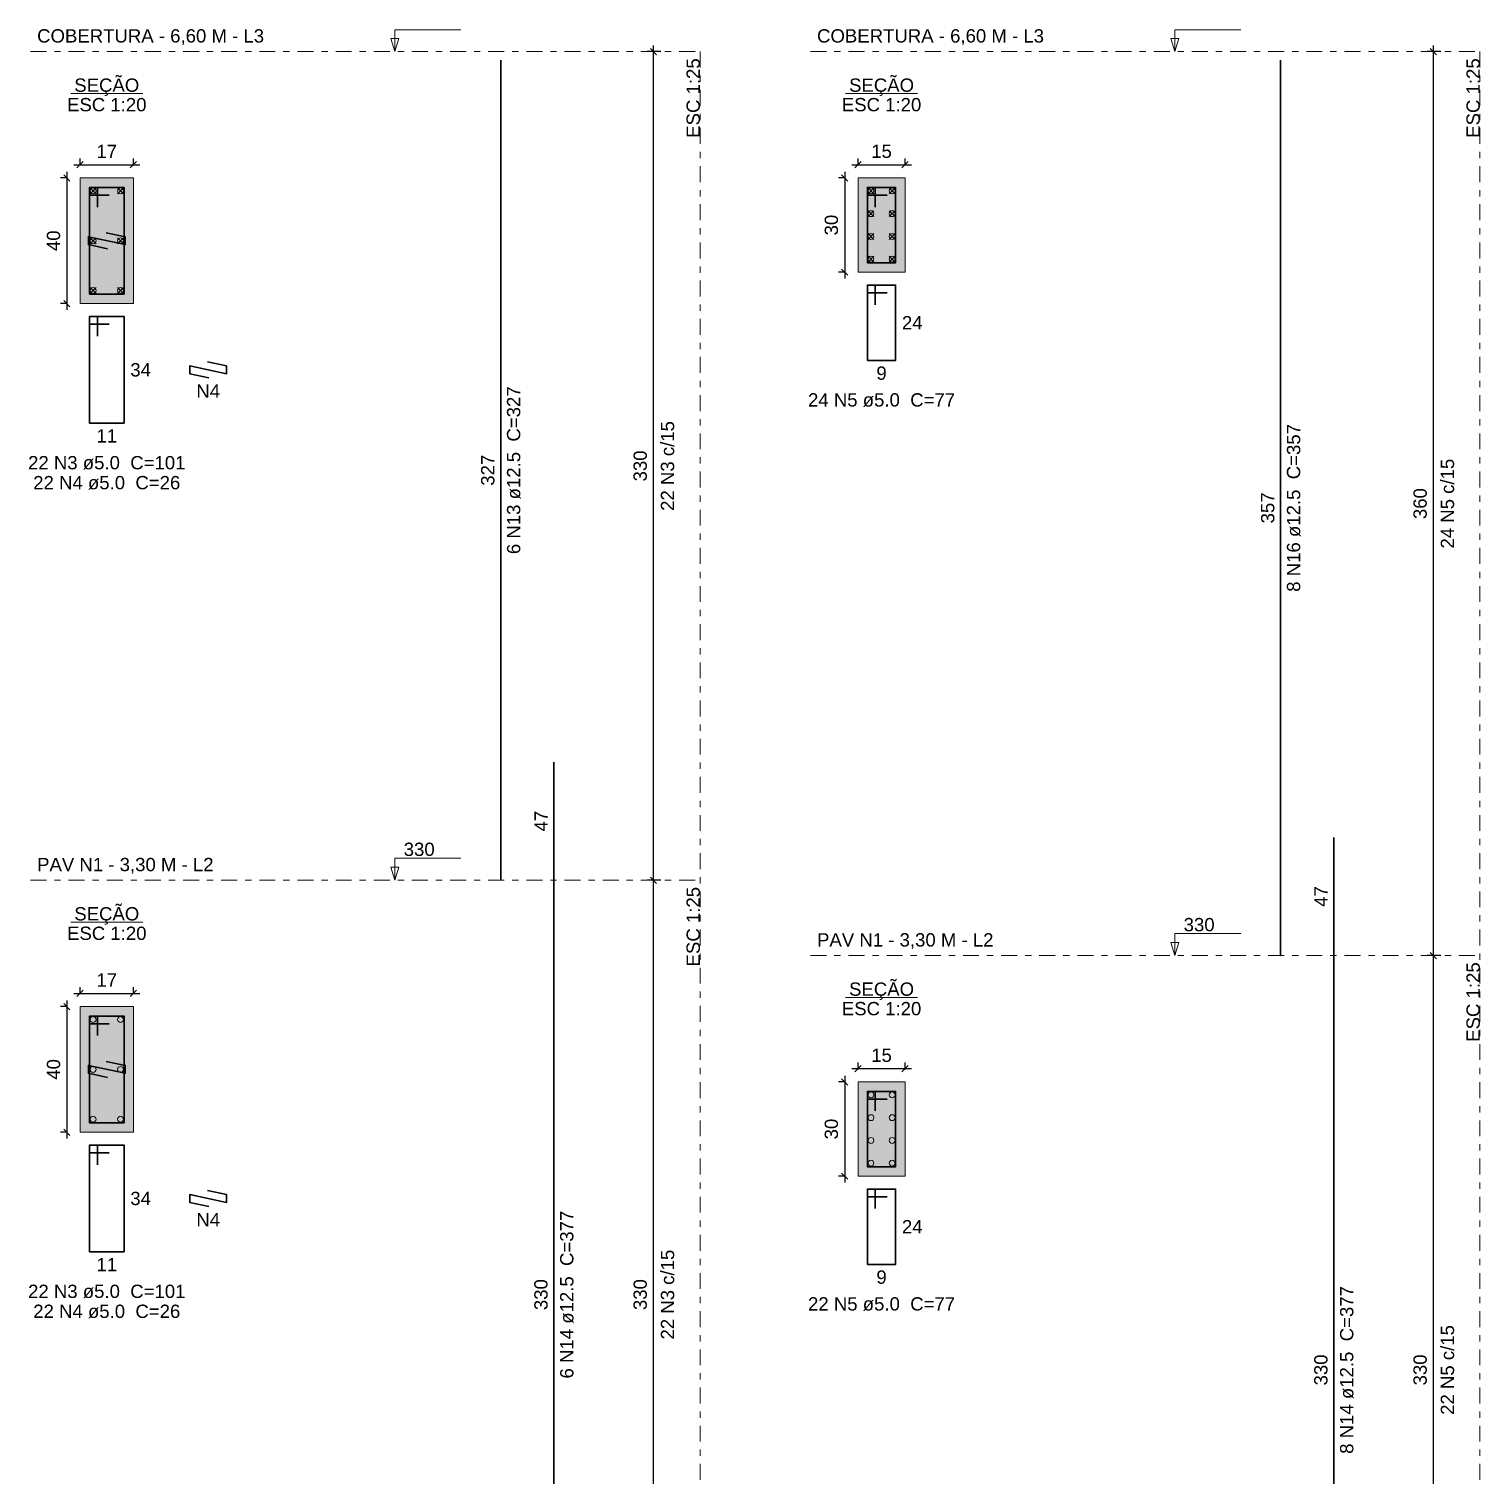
# Model space of a CAD drawing. Header units: millimetres. Extents: x -34 to 951, y -76 to 463.
# Drawn here: x 302.03 to 325.15, y -62.84 to -39.79 of the extents above; entities that cross this region are included whole.
import ezdxf

# ---------------------------------------------------------------- set-up
doc = ezdxf.new("R2010")
doc.units = ezdxf.units.MM
doc.header["$MEASUREMENT"] = 0
doc.linetypes.add('DASHDOT', pattern=[2.54, 1.27, -0.635, 0, -0.635])
doc.linetypes.add('NULL', pattern=[0])
for name, color, linetype, lineweight in [('Descrição da armadura', 7, 'Continuous', 0), ('DT-Barras na forma', 7, 'Continuous', 30), ('DT-Barras no corte', 5, 'Continuous', 5), ('DT-Barras rebatidas', 7, 'Continuous', 30), ('DT-Cotas', 7, 'Continuous', 5), ('DT-Forma', 5, 'Continuous', 5), ('DT-Hachura seção pilares', 252, 'Continuous', 5), ('DT-Pontilhado', 7, 'DASHDOT', 5), ('DT-Textos', 7, 'Continuous', 5), ('Textos armaduras', 7, 'Continuous', 0)]:
    doc.layers.add(name, color=color, linetype=linetype, lineweight=lineweight)
doc.styles.add('Arial', font='arial.ttf')
doc.dimstyles.new('UM_20.000000', dxfattribs={"dimtxt": 0.18, "dimasz": 0.1, "dimexe": 0.1, "dimexo": 0.2, "dimgap": 0, "dimtad": 1, "dimtih": 1, "dimtoh": 1, "dimdec": 1, "dimlfac": 20, "dimzin": 0, "dimdsep": 46, "dimtxsty": 'Standard', "dimcen": 0.09, "dimdle": 0.1, "dimadec": 1, "dimazin": 2, "dimtfac": 1, "dimtdec": 4, "dimtofl": 0, "dimtmove": 0, "dimatfit": 3, "dimfxl": 1, "dimtolj": 1, "dimarcsym": 0})
doc.dimstyles.new('UM_25.000000', dxfattribs={"dimtxt": 0.18, "dimasz": 0.1, "dimexe": 0.1, "dimexo": 0.2, "dimgap": 0, "dimtad": 1, "dimtih": 1, "dimtoh": 1, "dimdec": 1, "dimlfac": 25, "dimzin": 0, "dimdsep": 46, "dimtxsty": 'Standard', "dimcen": 0.09, "dimdle": 0.1, "dimadec": 1, "dimazin": 2, "dimtfac": 1, "dimtdec": 4, "dimtofl": 0, "dimtmove": 0, "dimatfit": 3, "dimfxl": 1, "dimtolj": 1, "dimarcsym": 0})

# ---------------------------------------------------------------- blocks, each defined once
blk = doc.blocks.new('_Oblique')
at = {"color": 0, "linetype": 'ByBlock', "lineweight": -2}
blk.add_line((-0.5, -0.5), (0.5, 0.5), dxfattribs=at)
blk = doc.blocks.new('*D549')
at = {"layer": 'Defpoints', "color": 0, "transparency": 16777216}
for p in [(302.845, -42.163), (302.634, -44.163), (302.845, -44.163)]:
    blk.add_point(p, dxfattribs=at)
at = {"layer": 'DT-Cotas', "color": 0, "lineweight": -2, "transparency": 16777216}
for p, q in [((302.634, -42.063), (302.634, -44.263)), ((302.645, -42.163), (302.534, -42.163)), ((302.645, -44.163), (302.534, -44.163))]:
    blk.add_line(p, q, dxfattribs=at)
at = {"layer": 'DT-Cotas', "color": 0, "lineweight": -2, "transparency": 16777216, "xscale": 0.1, "yscale": 0.1, "zscale": 0.1}
for p, rotation in [((302.634, -42.163), 90), ((302.634, -44.163), 270)]:
    blk.add_blockref('_Oblique', p, dxfattribs=dict(at, rotation=rotation))
at = {"layer": 'DT-Cotas', "color": 7, "transparency": 16777216, "insert": (302.422, -43.163), "char_height": 0.2118, "attachment_point": 5, "rotation": 90, "style": 'Arial'}
blk.add_mtext('\\A1;40', dxfattribs=at)
blk = doc.blocks.new('*D550')
at = {"layer": 'Defpoints', "color": 0, "transparency": 16777216}
for p in [(303.695, -41.951), (302.845, -42.163), (303.695, -42.163)]:
    blk.add_point(p, dxfattribs=at)
at = {"layer": 'DT-Cotas', "color": 0, "lineweight": -2, "transparency": 16777216}
for p, q in [((302.845, -41.963), (302.845, -41.851)), ((303.695, -41.963), (303.695, -41.851)), ((302.745, -41.951), (303.795, -41.951))]:
    blk.add_line(p, q, dxfattribs=at)
at = {"layer": 'DT-Cotas', "color": 0, "lineweight": -2, "transparency": 16777216, "xscale": 0.1, "yscale": 0.1, "zscale": 0.1, "rotation": 180}
blk.add_blockref('_Oblique', (302.845, -41.951), dxfattribs=at)
at = {"layer": 'DT-Cotas', "color": 0, "lineweight": -2, "transparency": 16777216, "xscale": 0.1, "yscale": 0.1, "zscale": 0.1}
blk.add_blockref('_Oblique', (303.695, -41.951), dxfattribs=at)
at = {"layer": 'DT-Cotas', "color": 7, "transparency": 16777216, "insert": (303.27, -41.739), "char_height": 0.2118, "attachment_point": 5, "rotation": 0.0057, "style": 'Arial'}
blk.add_mtext('\\A1;17', dxfattribs=at)
blk = doc.blocks.new('*D551')
at = {"layer": 'Defpoints', "color": 0, "transparency": 16777216}
for p in [(311.983, -40.15), (312.301, -40.15), (312.301, -53.35)]:
    blk.add_point(p, dxfattribs=at)
at = {"layer": 'DT-Cotas', "color": 0, "lineweight": -2, "transparency": 16777216}
for p, q in [((312.101, -40.15), (311.883, -40.15)), ((311.983, -53.45), (311.983, -40.05)), ((312.101, -53.35), (311.883, -53.35))]:
    blk.add_line(p, q, dxfattribs=at)
at = {"layer": 'DT-Cotas', "color": 0, "lineweight": -2, "transparency": 16777216, "xscale": 0.1, "yscale": 0.1, "zscale": 0.1}
for p, rotation in [((311.983, -40.15), 90), ((311.983, -53.35), 270)]:
    blk.add_blockref('_Oblique', p, dxfattribs=dict(at, rotation=rotation))
at = {"layer": 'DT-Cotas', "color": 7, "transparency": 16777216, "insert": (311.772, -46.75), "char_height": 0.2118, "attachment_point": 5, "rotation": 90, "style": 'Arial'}
blk.add_mtext('\\A1;330', dxfattribs=at)
blk = doc.blocks.new('*D552')
at = {"layer": 'Defpoints', "color": 0, "transparency": 16777216}
for p in [(311.983, -40.15), (312.301, -40.15), (312.301, -53.35)]:
    blk.add_point(p, dxfattribs=at)
at = {"layer": 'DT-Cotas', "color": 0, "lineweight": -2, "transparency": 16777216}
for p, q in [((312.101, -40.15), (311.883, -40.15)), ((311.983, -53.45), (311.983, -40.05)), ((312.101, -53.35), (311.883, -53.35))]:
    blk.add_line(p, q, dxfattribs=at)
at = {"layer": 'DT-Cotas', "color": 0, "lineweight": -2, "transparency": 16777216, "xscale": 0.1, "yscale": 0.1, "zscale": 0.1}
for p, rotation in [((311.983, -40.15), 90), ((311.983, -53.35), 270)]:
    blk.add_blockref('_Oblique', p, dxfattribs=dict(at, rotation=rotation))
blk = doc.blocks.new('*D553')
at = {"layer": 'Defpoints', "color": 0, "transparency": 16777216}
for p in [(302.845, -55.363), (302.634, -57.363), (302.845, -57.363)]:
    blk.add_point(p, dxfattribs=at)
at = {"layer": 'DT-Cotas', "color": 0, "lineweight": -2, "transparency": 16777216}
for p, q in [((302.634, -55.263), (302.634, -57.463)), ((302.645, -55.363), (302.534, -55.363)), ((302.645, -57.363), (302.534, -57.363))]:
    blk.add_line(p, q, dxfattribs=at)
at = {"layer": 'DT-Cotas', "color": 0, "lineweight": -2, "transparency": 16777216, "xscale": 0.1, "yscale": 0.1, "zscale": 0.1}
for p, rotation in [((302.634, -55.363), 90), ((302.634, -57.363), 270)]:
    blk.add_blockref('_Oblique', p, dxfattribs=dict(at, rotation=rotation))
at = {"layer": 'DT-Cotas', "color": 7, "transparency": 16777216, "insert": (302.422, -56.363), "char_height": 0.2118, "attachment_point": 5, "rotation": 90, "style": 'Arial'}
blk.add_mtext('\\A1;40', dxfattribs=at)
blk = doc.blocks.new('*D554')
at = {"layer": 'Defpoints', "color": 0, "transparency": 16777216}
for p in [(303.695, -55.151), (302.845, -55.363), (303.695, -55.363)]:
    blk.add_point(p, dxfattribs=at)
at = {"layer": 'DT-Cotas', "color": 0, "lineweight": -2, "transparency": 16777216}
for p, q in [((302.745, -55.151), (303.795, -55.151)), ((302.845, -55.163), (302.845, -55.051)), ((303.695, -55.163), (303.695, -55.051))]:
    blk.add_line(p, q, dxfattribs=at)
at = {"layer": 'DT-Cotas', "color": 0, "lineweight": -2, "transparency": 16777216, "xscale": 0.1, "yscale": 0.1, "zscale": 0.1, "rotation": 180}
blk.add_blockref('_Oblique', (302.845, -55.151), dxfattribs=at)
at = {"layer": 'DT-Cotas', "color": 0, "lineweight": -2, "transparency": 16777216, "xscale": 0.1, "yscale": 0.1, "zscale": 0.1}
blk.add_blockref('_Oblique', (303.695, -55.151), dxfattribs=at)
at = {"layer": 'DT-Cotas', "color": 7, "transparency": 16777216, "insert": (303.27, -54.939), "char_height": 0.2118, "attachment_point": 5, "rotation": 0.0057, "style": 'Arial'}
blk.add_mtext('\\A1;17', dxfattribs=at)
blk = doc.blocks.new('*D555')
at = {"layer": 'Defpoints', "color": 0, "transparency": 16777216}
for p in [(311.983, -53.35), (312.301, -53.35), (312.301, -66.55)]:
    blk.add_point(p, dxfattribs=at)
at = {"layer": 'DT-Cotas', "color": 0, "lineweight": -2, "transparency": 16777216}
for p, q in [((312.101, -53.35), (311.883, -53.35)), ((311.983, -66.65), (311.983, -53.25)), ((312.101, -66.55), (311.883, -66.55))]:
    blk.add_line(p, q, dxfattribs=at)
at = {"layer": 'DT-Cotas', "color": 0, "lineweight": -2, "transparency": 16777216, "xscale": 0.1, "yscale": 0.1, "zscale": 0.1}
for p, rotation in [((311.983, -53.35), 90), ((311.983, -66.55), 270)]:
    blk.add_blockref('_Oblique', p, dxfattribs=dict(at, rotation=rotation))
at = {"layer": 'DT-Cotas', "color": 7, "transparency": 16777216, "insert": (311.772, -59.95), "char_height": 0.2118, "attachment_point": 5, "rotation": 90, "style": 'Arial'}
blk.add_mtext('\\A1;330', dxfattribs=at)
blk = doc.blocks.new('*D562')
at = {"layer": 'Defpoints', "color": 0, "transparency": 16777216}
for p in [(311.983, -53.35), (312.301, -53.35), (312.301, -66.55)]:
    blk.add_point(p, dxfattribs=at)
at = {"layer": 'DT-Cotas', "color": 0, "lineweight": -2, "transparency": 16777216}
for p, q in [((312.101, -53.35), (311.883, -53.35)), ((311.983, -66.65), (311.983, -53.25)), ((312.101, -66.55), (311.883, -66.55))]:
    blk.add_line(p, q, dxfattribs=at)
at = {"layer": 'DT-Cotas', "color": 0, "lineweight": -2, "transparency": 16777216, "xscale": 0.1, "yscale": 0.1, "zscale": 0.1}
for p, rotation in [((311.983, -53.35), 90), ((311.983, -66.55), 270)]:
    blk.add_blockref('_Oblique', p, dxfattribs=dict(at, rotation=rotation))
blk = doc.blocks.new('*D567')
at = {"layer": 'Defpoints', "color": 0, "transparency": 16777216}
for p in [(315.242, -42.163), (315.03, -43.663), (315.242, -43.663)]:
    blk.add_point(p, dxfattribs=at)
at = {"layer": 'DT-Cotas', "color": 0, "lineweight": -2, "transparency": 16777216}
for p, q in [((315.03, -42.063), (315.03, -43.763)), ((315.042, -42.163), (314.93, -42.163)), ((315.042, -43.663), (314.93, -43.663))]:
    blk.add_line(p, q, dxfattribs=at)
at = {"layer": 'DT-Cotas', "color": 0, "lineweight": -2, "transparency": 16777216, "xscale": 0.1, "yscale": 0.1, "zscale": 0.1}
for p, rotation in [((315.03, -42.163), 90), ((315.03, -43.663), 270)]:
    blk.add_blockref('_Oblique', p, dxfattribs=dict(at, rotation=rotation))
at = {"layer": 'DT-Cotas', "color": 7, "transparency": 16777216, "insert": (314.818, -42.913), "char_height": 0.2118, "attachment_point": 5, "rotation": 90, "style": 'Arial'}
blk.add_mtext('\\A1;30', dxfattribs=at)
blk = doc.blocks.new('*D568')
at = {"layer": 'Defpoints', "color": 0, "transparency": 16777216}
for p in [(315.992, -41.951), (315.242, -42.163), (315.992, -42.163)]:
    blk.add_point(p, dxfattribs=at)
at = {"layer": 'DT-Cotas', "color": 0, "lineweight": -2, "transparency": 16777216}
for p, q in [((315.242, -41.963), (315.242, -41.851)), ((315.992, -41.963), (315.992, -41.851)), ((315.142, -41.951), (316.092, -41.951))]:
    blk.add_line(p, q, dxfattribs=at)
at = {"layer": 'DT-Cotas', "color": 0, "lineweight": -2, "transparency": 16777216, "xscale": 0.1, "yscale": 0.1, "zscale": 0.1, "rotation": 180}
blk.add_blockref('_Oblique', (315.242, -41.951), dxfattribs=at)
at = {"layer": 'DT-Cotas', "color": 0, "lineweight": -2, "transparency": 16777216, "xscale": 0.1, "yscale": 0.1, "zscale": 0.1}
blk.add_blockref('_Oblique', (315.992, -41.951), dxfattribs=at)
at = {"layer": 'DT-Cotas', "color": 7, "transparency": 16777216, "insert": (315.617, -41.739), "char_height": 0.2118, "attachment_point": 5, "rotation": 0.0057, "style": 'Arial'}
blk.add_mtext('\\A1;15', dxfattribs=at)
blk = doc.blocks.new('*D569')
at = {"layer": 'Defpoints', "color": 0, "transparency": 16777216}
for p in [(324.412, -40.15), (324.73, -40.15), (324.73, -54.55)]:
    blk.add_point(p, dxfattribs=at)
at = {"layer": 'DT-Cotas', "color": 0, "lineweight": -2, "transparency": 16777216}
for p, q in [((324.53, -40.15), (324.312, -40.15)), ((324.412, -54.65), (324.412, -40.05)), ((324.53, -54.55), (324.312, -54.55))]:
    blk.add_line(p, q, dxfattribs=at)
at = {"layer": 'DT-Cotas', "color": 0, "lineweight": -2, "transparency": 16777216, "xscale": 0.1, "yscale": 0.1, "zscale": 0.1}
for p, rotation in [((324.412, -40.15), 90), ((324.412, -54.55), 270)]:
    blk.add_blockref('_Oblique', p, dxfattribs=dict(at, rotation=rotation))
at = {"layer": 'DT-Cotas', "color": 7, "transparency": 16777216, "insert": (324.201, -47.35), "char_height": 0.2118, "attachment_point": 5, "rotation": 90, "style": 'Arial'}
blk.add_mtext('\\A1;360', dxfattribs=at)
blk = doc.blocks.new('*D570')
at = {"layer": 'Defpoints', "color": 0, "transparency": 16777216}
for p in [(315.242, -56.563), (315.03, -58.063), (315.242, -58.063)]:
    blk.add_point(p, dxfattribs=at)
at = {"layer": 'DT-Cotas', "color": 0, "lineweight": -2, "transparency": 16777216}
for p, q in [((315.042, -56.563), (314.93, -56.563)), ((315.03, -56.463), (315.03, -58.163)), ((315.042, -58.063), (314.93, -58.063))]:
    blk.add_line(p, q, dxfattribs=at)
at = {"layer": 'DT-Cotas', "color": 0, "lineweight": -2, "transparency": 16777216, "xscale": 0.1, "yscale": 0.1, "zscale": 0.1}
for p, rotation in [((315.03, -56.563), 90), ((315.03, -58.063), 270)]:
    blk.add_blockref('_Oblique', p, dxfattribs=dict(at, rotation=rotation))
at = {"layer": 'DT-Cotas', "color": 7, "transparency": 16777216, "insert": (314.818, -57.313), "char_height": 0.2118, "attachment_point": 5, "rotation": 90, "style": 'Arial'}
blk.add_mtext('\\A1;30', dxfattribs=at)
blk = doc.blocks.new('*D571')
at = {"layer": 'Defpoints', "color": 0, "transparency": 16777216}
for p in [(315.992, -56.351), (315.242, -56.563), (315.992, -56.563)]:
    blk.add_point(p, dxfattribs=at)
at = {"layer": 'DT-Cotas', "color": 0, "lineweight": -2, "transparency": 16777216}
for p, q in [((315.142, -56.351), (316.092, -56.351)), ((315.242, -56.363), (315.242, -56.251)), ((315.992, -56.363), (315.992, -56.251))]:
    blk.add_line(p, q, dxfattribs=at)
at = {"layer": 'DT-Cotas', "color": 0, "lineweight": -2, "transparency": 16777216, "xscale": 0.1, "yscale": 0.1, "zscale": 0.1, "rotation": 180}
blk.add_blockref('_Oblique', (315.242, -56.351), dxfattribs=at)
at = {"layer": 'DT-Cotas', "color": 0, "lineweight": -2, "transparency": 16777216, "xscale": 0.1, "yscale": 0.1, "zscale": 0.1}
blk.add_blockref('_Oblique', (315.992, -56.351), dxfattribs=at)
at = {"layer": 'DT-Cotas', "color": 7, "transparency": 16777216, "insert": (315.617, -56.139), "char_height": 0.2118, "attachment_point": 5, "rotation": 0.0057, "style": 'Arial'}
blk.add_mtext('\\A1;15', dxfattribs=at)
blk = doc.blocks.new('*D572')
at = {"layer": 'Defpoints', "color": 0, "transparency": 16777216}
for p in [(324.412, -54.55), (324.73, -54.55), (324.73, -67.75)]:
    blk.add_point(p, dxfattribs=at)
at = {"layer": 'DT-Cotas', "color": 0, "lineweight": -2, "transparency": 16777216}
for p, q in [((324.53, -54.55), (324.312, -54.55)), ((324.412, -67.85), (324.412, -54.45)), ((324.53, -67.75), (324.312, -67.75))]:
    blk.add_line(p, q, dxfattribs=at)
at = {"layer": 'DT-Cotas', "color": 0, "lineweight": -2, "transparency": 16777216, "xscale": 0.1, "yscale": 0.1, "zscale": 0.1}
for p, rotation in [((324.412, -54.55), 90), ((324.412, -67.75), 270)]:
    blk.add_blockref('_Oblique', p, dxfattribs=dict(at, rotation=rotation))
at = {"layer": 'DT-Cotas', "color": 7, "transparency": 16777216, "insert": (324.201, -61.15), "char_height": 0.2118, "attachment_point": 5, "rotation": 90, "style": 'Arial'}
blk.add_mtext('\\A1;330', dxfattribs=at)

msp = doc.modelspace()

# ---------------------------------------------------------------- hatches: boundary and pattern name
at = {"layer": 'DT-Hachura seção pilares', "linetype": 'Continuous'}
for points in [[(302.8454, -44.1626), (302.8454, -44.1626), (303.6954, -44.1626), (303.6954, -42.1626), (302.8454, -42.1626), (302.8454, -44.1626)], [(315.242, -43.6626), (315.242, -43.6626), (315.992, -43.6626), (315.992, -42.1626), (315.242, -42.1626), (315.242, -43.6626)], [(302.8454, -57.3626), (302.8454, -57.3626), (303.6954, -57.3626), (303.6954, -55.3626), (302.8454, -55.3626), (302.8454, -57.3626)], [(315.242, -58.0626), (315.242, -58.0626), (315.992, -58.0626), (315.992, -56.5626), (315.242, -56.5626), (315.242, -58.0626)]]:
    msp.add_hatch(color=252, dxfattribs=at).paths.add_polyline_path(points)

# ---------------------------------------------------------------- linework, layer by layer
at = {"layer": 'DT-Barras na forma'}
for points in [[(303.1204, -42.6251), (303.1204, -42.3126), (302.9954, -42.3126), (302.9954, -44.0126), (303.5454, -44.0126), (303.5454, -42.3126), (302.9954, -42.3126), (302.9954, -42.4376), (303.3079, -42.4376)], [(315.517, -42.6251), (315.517, -42.3126), (315.392, -42.3126), (315.392, -43.5126), (315.842, -43.5126), (315.842, -42.3126), (315.392, -42.3126), (315.392, -42.4376), (315.7045, -42.4376)], [(303.2585, -43.035), (303.5641, -43.1001), (303.5641, -43.2251), (302.9766, -43.1001), (302.9766, -43.2251), (303.2823, -43.2901)], [(303.1204, -55.8251), (303.1204, -55.5126), (302.9954, -55.5126), (302.9954, -57.2126), (303.5454, -57.2126), (303.5454, -55.5126), (302.9954, -55.5126), (302.9954, -55.6376), (303.3079, -55.6376)], [(303.2585, -56.235), (303.5641, -56.3001), (303.5641, -56.4251), (302.9766, -56.3001), (302.9766, -56.4251), (303.2823, -56.4901)], [(315.517, -57.0251), (315.517, -56.7126), (315.392, -56.7126), (315.392, -57.9126), (315.842, -57.9126), (315.842, -56.7126), (315.392, -56.7126), (315.392, -56.8376), (315.7045, -56.8376)]]:
    msp.add_lwpolyline(points, dxfattribs=at)
at = {"layer": 'DT-Barras no corte'}
for p, q in [((303.0048, -42.4157), (303.0985, -42.3219)), ((303.0048, -42.3219), (303.0985, -42.4157)), ((303.4423, -42.4157), (303.536, -42.3219)), ((303.4423, -42.3219), (303.536, -42.4157)), ((315.4014, -42.4157), (315.4951, -42.3219)), ((315.4014, -42.3219), (315.4951, -42.4157)), ((315.7389, -42.4157), (315.8326, -42.3219)), ((315.7389, -42.3219), (315.8326, -42.4157)), ((315.4014, -42.7782), (315.4951, -42.6844)), ((315.4014, -42.6844), (315.4951, -42.7782)), ((315.7389, -42.7782), (315.8326, -42.6844)), ((315.7389, -42.6844), (315.8326, -42.7782)), ((303.0048, -43.2094), (303.0985, -43.1157)), ((303.0048, -43.1157), (303.0985, -43.2094)), ((303.4423, -43.2094), (303.536, -43.1157)), ((303.4423, -43.1157), (303.536, -43.2094)), ((315.4014, -43.1407), (315.4951, -43.0469)), ((315.4014, -43.0469), (315.4951, -43.1407)), ((315.7389, -43.1407), (315.8326, -43.0469)), ((315.7389, -43.0469), (315.8326, -43.1407)), ((315.4014, -43.5032), (315.4951, -43.4094)), ((315.4014, -43.4094), (315.4951, -43.5032)), ((315.7389, -43.5032), (315.8326, -43.4094)), ((315.7389, -43.4094), (315.8326, -43.5032)), ((303.0048, -44.0032), (303.0985, -43.9094)), ((303.0048, -43.9094), (303.0985, -44.0032)), ((303.4423, -44.0032), (303.536, -43.9094)), ((303.4423, -43.9094), (303.536, -44.0032))]:
    msp.add_line(p, q, dxfattribs=at)
for centre in [(303.0516, -42.3688), (303.4891, -42.3688), (315.4482, -42.3688), (315.7857, -42.3688), (315.4482, -42.7313), (315.7857, -42.7313), (303.0516, -43.1626), (303.4891, -43.1626), (315.4482, -43.0938), (315.7857, -43.0938), (315.4482, -43.4563), (315.7857, -43.4563), (303.0516, -43.9563), (303.4891, -43.9563), (303.0516, -55.5688), (303.4891, -55.5688), (303.0516, -56.3626), (303.4891, -56.3626), (315.4482, -56.7688), (315.7857, -56.7688), (303.0516, -57.1563), (303.4891, -57.1563), (315.4482, -57.1313), (315.7857, -57.1313), (315.4482, -57.4938), (315.7857, -57.4938), (315.4482, -57.8563), (315.7857, -57.8563)]:
    msp.add_circle(centre, 0.0469, dxfattribs=at)
at = {"layer": 'DT-Barras rebatidas'}
for points in [[(309.5476, -53.3505), (309.5476, -40.2865)], [(321.9767, -54.5505), (321.9767, -40.2865)], [(315.517, -44.181), (315.517, -43.8685), (315.392, -43.8685), (315.392, -45.0685), (315.842, -45.0685), (315.842, -43.8685), (315.392, -43.8685), (315.392, -43.9935), (315.7045, -43.9935)], [(303.1204, -44.681), (303.1204, -44.3685), (302.9954, -44.3685), (302.9954, -46.0685), (303.5454, -46.0685), (303.5454, -44.3685), (302.9954, -44.3685), (302.9954, -44.4935), (303.3079, -44.4935)], [(304.8743, -45.0909), (305.18, -45.156), (305.18, -45.281), (304.5925, -45.156), (304.5925, -45.281), (304.8981, -45.346)], [(310.3948, -66.5505), (310.3948, -53.3505), (310.3948, -51.467)], [(322.8239, -67.7505), (322.8239, -54.5505), (322.8239, -52.667)], [(303.1204, -57.881), (303.1204, -57.5685), (302.9954, -57.5685), (302.9954, -59.2685), (303.5454, -59.2685), (303.5454, -57.5685), (302.9954, -57.5685), (302.9954, -57.6935), (303.3079, -57.6935)], [(315.517, -58.581), (315.517, -58.2685), (315.392, -58.2685), (315.392, -59.4685), (315.842, -59.4685), (315.842, -58.2685), (315.392, -58.2685), (315.392, -58.3935), (315.7045, -58.3935)], [(304.8743, -58.2909), (305.18, -58.356), (305.18, -58.481), (304.5925, -58.356), (304.5925, -58.481), (304.8981, -58.546)]]:
    msp.add_lwpolyline(points, dxfattribs=at)
at = {"layer": 'DT-Forma'}
for points in [[(302.8454, -44.1626), (303.6954, -44.1626), (303.6954, -42.1626), (302.8454, -42.1626), (302.8454, -44.1626)], [(315.242, -43.6626), (315.992, -43.6626), (315.992, -42.1626), (315.242, -42.1626), (315.242, -43.6626)], [(302.8454, -57.3626), (303.6954, -57.3626), (303.6954, -55.3626), (302.8454, -55.3626), (302.8454, -57.3626)], [(315.242, -58.0626), (315.992, -58.0626), (315.992, -56.5626), (315.242, -56.5626), (315.242, -58.0626)]]:
    msp.add_lwpolyline(points, close=True, dxfattribs=at)
at = {"layer": 'DT-Pontilhado', "ltscale": 0.2}
for p, q in [((302.0542, -40.1505), (312.7246, -40.1505)), ((312.7246, -40.1505), (312.7246, -68.5505)), ((314.4833, -40.1505), (325.1537, -40.1505)), ((325.1537, -40.1505), (325.1537, -69.7505)), ((302.0542, -53.3505), (312.7246, -53.3505)), ((314.4833, -54.5505), (325.1537, -54.5505))]:
    msp.add_line(p, q, dxfattribs=at)
at = {"layer": 'DT-Textos'}
for p, q in [((302.6982, -40.8176), (303.8426, -40.8176)), ((315.0448, -40.8176), (316.1892, -40.8176)), ((302.6982, -54.0176), (303.8426, -54.0176)), ((315.0448, -55.2176), (316.1892, -55.2176))]:
    msp.add_line(p, q, dxfattribs=at)
for points in [[(307.8622, -40.1505), (307.9257, -39.9387), (307.7987, -39.9387), (307.8622, -40.1505), (307.8622, -39.8005), (308.9122, -39.8005)], [(320.2913, -40.1505), (320.3548, -39.9387), (320.2277, -39.9387), (320.2913, -40.1505), (320.2913, -39.8005), (321.3413, -39.8005)], [(307.8622, -53.3505), (307.9257, -53.1387), (307.7987, -53.1387), (307.8622, -53.3505), (307.8622, -53.0005), (308.9122, -53.0005)], [(320.2913, -54.5505), (320.3548, -54.3387), (320.2277, -54.3387), (320.2913, -54.5505), (320.2913, -54.2005), (321.3413, -54.2005)]]:
    msp.add_lwpolyline(points, dxfattribs=at)

# ---------------------------------------------------------------- texts
at = {"layer": 'Descrição da armadura', "linetype": 'NULL', "char_height": 0.2118, "attachment_point": 8, "line_spacing_factor": 0.9, "style": 'Arial'}
for s, insert, width in [('N4', (304.8862, -45.6635), 0.756475), ('24 N5 ø5.0  C=77', (315.6173, -45.8095), 4.686721), ('22 N3 ø5.0  C=101', (303.2702, -46.8095), 5.015721), ('22 N4 ø5.0  C=26', (303.2702, -47.1275), 4.726721), ('N4', (304.8862, -58.8635), 0.756475), ('22 N3 ø5.0  C=101', (303.2702, -60.0095), 5.015721), ('22 N4 ø5.0  C=26', (303.2702, -60.3275), 4.726721), ('22 N5 ø5.0  C=77', (315.6173, -60.2095), 4.686721)]:
    msp.add_mtext(s, dxfattribs=dict(at, insert=insert, width=width))
at = {"layer": 'Descrição da armadura', "linetype": 'NULL', "char_height": 0.2118, "attachment_point": 8, "rotation": 90.00021, "line_spacing_factor": 0.9, "style": 'Arial'}
for s, insert, width in [('6 N13 ø12.5  C=327', (309.8653, -46.8184), 5.344721), ('22 N3 c/15', (312.315, -46.7505), 2.90156), ('8 N16 ø12.5  C=357', (322.2944, -47.4184), 5.344721), ('24 N5 c/15', (324.7441, -47.3505), 2.90156), ('6 N14 ø12.5  C=377', (310.7123, -59.9504), 5.344721), ('22 N3 c/15', (312.315, -59.9505), 2.90156), ('8 N14 ø12.5  C=377', (323.1414, -61.1504), 5.344721), ('22 N5 c/15', (324.7441, -61.1505), 2.90156)]:
    msp.add_mtext(s, dxfattribs=dict(at, insert=insert, width=width))
at = {"layer": 'DT-Textos', "linetype": 'NULL', "char_height": 0.2118, "line_spacing_factor": 0.798, "style": 'Arial'}
for s, insert, width, attachment_point in [('COBERTURA - 6,60 M - L3', (302.1602, -40.0445), 7.234455, 7), ('COBERTURA - 6,60 M - L3', (314.5893, -40.0445), 7.234455, 7), ('SEÇÃO', (303.2702, -40.8554), 2.072476, 8), ('SEÇÃO', (315.6173, -40.8554), 2.072476, 8), ('ESC 1:20', (303.2702, -41.1035), 2.532883, 8), ('ESC 1:20', (315.6173, -41.1035), 2.532883, 8), ('330', (308.0022, -52.9655), 0.987001, 7), ('PAV N1 - 3,30 M - L2', (302.1602, -53.2445), 5.623355, 7), ('SEÇÃO', (303.2702, -54.0554), 2.072476, 8), ('ESC 1:20', (303.2702, -54.3035), 2.532883, 8), ('330', (320.4313, -54.1655), 0.987001, 7), ('PAV N1 - 3,30 M - L2', (314.5893, -54.4445), 5.623355, 7), ('SEÇÃO', (315.6173, -55.2554), 2.072476, 8), ('ESC 1:20', (315.6173, -55.5035), 2.532883, 8)]:
    msp.add_mtext(s, dxfattribs=dict(at, insert=insert, width=width, attachment_point=attachment_point))
at = {"layer": 'DT-Textos', "linetype": 'NULL', "char_height": 0.2118, "width": 2.532883, "attachment_point": 9, "rotation": 90.00021, "line_spacing_factor": 0.798, "style": 'Arial'}
for insert in [(312.7243, -40.2564), (325.1534, -40.2564), (312.7243, -53.4564), (325.1534, -54.6564)]:
    msp.add_mtext('ESC 1:25', dxfattribs=dict(at, insert=insert))
at = {"layer": 'Textos armaduras', "linetype": 'NULL', "char_height": 0.2118, "line_spacing_factor": 0.9, "style": 'Arial'}
for s, insert, width, attachment_point in [('24', (315.942, -44.3626), 1.058001, 1), ('34', (303.6454, -45.1126), 1.058001, 1), ('9', (315.617, -45.1658), 0.729, 2), ('11', (303.2704, -46.1658), 1.058001, 2), ('34', (303.6454, -58.3126), 1.058001, 1), ('24', (315.942, -58.7626), 1.058001, 1), ('11', (303.2704, -59.3658), 1.058001, 2), ('9', (315.617, -59.5658), 0.729, 2)]:
    msp.add_mtext(s, dxfattribs=dict(at, insert=insert, width=width, attachment_point=attachment_point))
at = {"layer": 'Textos armaduras', "linetype": 'NULL', "char_height": 0.2118, "attachment_point": 8, "rotation": 90.00021, "line_spacing_factor": 0.9, "style": 'Arial'}
for s, insert, width in [('327', (309.4503, -46.8185), 1.387001), ('357', (321.8794, -47.4185), 1.387001), ('47', (310.2975, -52.4088), 1.058001), ('47', (322.7266, -53.6088), 1.058001), ('330', (310.2975, -59.9505), 1.387001), ('330', (322.7266, -61.1505), 1.387001)]:
    msp.add_mtext(s, dxfattribs=dict(at, insert=insert, width=width))

# ---------------------------------------------------------------- dimensions: what is measured, and where the dimension line sits
at = {"layer": 'DT-Cotas'}
for base, p1, p2, dimstyle, override, picture, middle in [((311.9833, -40.1505), (312.301, -53.3505), (312.301, -40.1505), 'UM_25.000000', {"dimtxt": 0.2118, "dimasz": 0.1, "dimexe": 0.1, "dimexo": 0.2, "dimtad": 1, "dimtih": 0, "dimtoh": 0, "dimdec": 1, "dimlfac": 25, "dimzin": 8, "dimtxsty": 'Arial', "dimblk": 'Oblique', "dimblk1": 'Oblique', "dimblk2": 'Oblique', "dimsah": 1, "dimdle": 0.1, "dimse1": 0, "dimse2": 0, "dimclrt": 7, "dimadec": 1, "dimazin": 3, "dimtmove": 2, "dimldrblk": 'Oblique'}, '*D551', (311.7715, -46.7505)), ((324.4124, -40.1505), (324.7301, -54.5505), (324.7301, -40.1505), 'UM_25.000000', {"dimtxt": 0.2118, "dimasz": 0.1, "dimexe": 0.1, "dimexo": 0.2, "dimtad": 1, "dimtih": 0, "dimtoh": 0, "dimdec": 1, "dimlfac": 25, "dimzin": 8, "dimtxsty": 'Arial', "dimblk": 'Oblique', "dimblk1": 'Oblique', "dimblk2": 'Oblique', "dimsah": 1, "dimdle": 0.1, "dimse1": 0, "dimse2": 0, "dimclrt": 7, "dimadec": 1, "dimazin": 3, "dimtmove": 2, "dimldrblk": 'Oblique'}, '*D569', (324.2006, -47.3505)), ((302.6336, -44.1626), (302.8454, -42.1626), (302.8454, -44.1626), 'UM_20.000000', {"dimtxt": 0.2118, "dimasz": 0.1, "dimexe": 0.1, "dimexo": 0.2, "dimtad": 1, "dimtih": 0, "dimtoh": 0, "dimdec": 1, "dimlfac": 20, "dimzin": 8, "dimtxsty": 'Arial', "dimblk": 'Oblique', "dimblk1": 'Oblique', "dimblk2": 'Oblique', "dimsah": 1, "dimdle": 0.1, "dimse1": 0, "dimse2": 0, "dimclrt": 7, "dimadec": 1, "dimazin": 3, "dimtmove": 2, "dimldrblk": 'Oblique'}, '*D549', (302.4218, -43.1626)), ((315.0302, -43.6626), (315.242, -42.1626), (315.242, -43.6626), 'UM_20.000000', {"dimtxt": 0.2118, "dimasz": 0.1, "dimexe": 0.1, "dimexo": 0.2, "dimtad": 1, "dimtih": 0, "dimtoh": 0, "dimdec": 1, "dimlfac": 20, "dimzin": 8, "dimtxsty": 'Arial', "dimblk": 'Oblique', "dimblk1": 'Oblique', "dimblk2": 'Oblique', "dimsah": 1, "dimdle": 0.1, "dimse1": 0, "dimse2": 0, "dimclrt": 7, "dimadec": 1, "dimazin": 3, "dimtmove": 2, "dimldrblk": 'Oblique'}, '*D567', (314.8184, -42.9126)), ((311.9833, -53.3505), (312.301, -66.5505), (312.301, -53.3505), 'UM_25.000000', {"dimtxt": 0.2118, "dimasz": 0.1, "dimexe": 0.1, "dimexo": 0.2, "dimtad": 1, "dimtih": 0, "dimtoh": 0, "dimdec": 1, "dimlfac": 25, "dimzin": 8, "dimtxsty": 'Arial', "dimblk": 'Oblique', "dimblk1": 'Oblique', "dimblk2": 'Oblique', "dimsah": 1, "dimdle": 0.1, "dimse1": 0, "dimse2": 0, "dimclrt": 7, "dimadec": 1, "dimazin": 3, "dimtmove": 2, "dimldrblk": 'Oblique'}, '*D555', (311.7715, -59.9505)), ((324.4124, -54.5505), (324.7301, -67.7505), (324.7301, -54.5505), 'UM_25.000000', {"dimtxt": 0.2118, "dimasz": 0.1, "dimexe": 0.1, "dimexo": 0.2, "dimtad": 1, "dimtih": 0, "dimtoh": 0, "dimdec": 1, "dimlfac": 25, "dimzin": 8, "dimtxsty": 'Arial', "dimblk": 'Oblique', "dimblk1": 'Oblique', "dimblk2": 'Oblique', "dimsah": 1, "dimdle": 0.1, "dimse1": 0, "dimse2": 0, "dimclrt": 7, "dimadec": 1, "dimazin": 3, "dimtmove": 2, "dimldrblk": 'Oblique'}, '*D572', (324.2006, -61.1505)), ((302.6336, -57.3626), (302.8454, -55.3626), (302.8454, -57.3626), 'UM_20.000000', {"dimtxt": 0.2118, "dimasz": 0.1, "dimexe": 0.1, "dimexo": 0.2, "dimtad": 1, "dimtih": 0, "dimtoh": 0, "dimdec": 1, "dimlfac": 20, "dimzin": 8, "dimtxsty": 'Arial', "dimblk": 'Oblique', "dimblk1": 'Oblique', "dimblk2": 'Oblique', "dimsah": 1, "dimdle": 0.1, "dimse1": 0, "dimse2": 0, "dimclrt": 7, "dimadec": 1, "dimazin": 3, "dimtmove": 2, "dimldrblk": 'Oblique'}, '*D553', (302.4218, -56.3626)), ((315.0302, -58.0626), (315.242, -56.5626), (315.242, -58.0626), 'UM_20.000000', {"dimtxt": 0.2118, "dimasz": 0.1, "dimexe": 0.1, "dimexo": 0.2, "dimtad": 1, "dimtih": 0, "dimtoh": 0, "dimdec": 1, "dimlfac": 20, "dimzin": 8, "dimtxsty": 'Arial', "dimblk": 'Oblique', "dimblk1": 'Oblique', "dimblk2": 'Oblique', "dimsah": 1, "dimdle": 0.1, "dimse1": 0, "dimse2": 0, "dimclrt": 7, "dimadec": 1, "dimazin": 3, "dimtmove": 2, "dimldrblk": 'Oblique'}, '*D570', (314.8184, -57.3126))]:
    dim = msp.add_linear_dim(base=base, p1=p1, p2=p2, angle=90, dimstyle=dimstyle, override=override, dxfattribs=at)
    dim.commit()
    dim.dimension.update_dxf_attribs({"geometry": picture, "text_midpoint": middle, "dimtype": 160, "text_rotation": 90})
for base, p1, p2, picture, middle in [((311.9833, -40.1505), (312.301, -53.3505), (312.301, -40.1505), '*D552', (311.8774, -46.7505)), ((311.9833, -53.3505), (312.301, -66.5505), (312.301, -53.3505), '*D562', (311.8774, -59.9505))]:
    dim = msp.add_linear_dim(base=base, p1=p1, p2=p2, angle=90, text=' ', dimstyle='UM_25.000000', override={"dimtxt": 0.2118, "dimasz": 0.1, "dimexe": 0.1, "dimexo": 0.2, "dimtad": 1, "dimtih": 0, "dimtoh": 0, "dimdec": 1, "dimlfac": 25, "dimzin": 8, "dimtxsty": 'Arial', "dimblk": 'Oblique', "dimblk1": 'Oblique', "dimblk2": 'Oblique', "dimsah": 1, "dimdle": 0.1, "dimse1": 0, "dimse2": 0, "dimclrt": 256, "dimadec": 1, "dimazin": 3, "dimtmove": 2, "dimldrblk": 'Oblique'}, dxfattribs=at)
    dim.commit()
    dim.dimension.update_dxf_attribs({"geometry": picture, "text_midpoint": middle, "dimtype": 160, "text_rotation": 90})
for base, p1, p2, picture, middle in [((303.6954, -41.9508), (302.8454, -42.1626), (303.6954, -42.1626), '*D550', (303.2704, -41.739)), ((315.992, -41.9508), (315.242, -42.1626), (315.992, -42.1626), '*D568', (315.617, -41.739)), ((303.6954, -55.1508), (302.8454, -55.3626), (303.6954, -55.3626), '*D554', (303.2704, -54.939)), ((315.992, -56.3508), (315.242, -56.5626), (315.992, -56.5626), '*D571', (315.617, -56.139))]:
    dim = msp.add_linear_dim(base=base, p1=p1, p2=p2, dimstyle='UM_20.000000', override={"dimtxt": 0.2118, "dimasz": 0.1, "dimexe": 0.1, "dimexo": 0.2, "dimtad": 1, "dimtih": 0, "dimtoh": 0, "dimdec": 1, "dimlfac": 20, "dimzin": 8, "dimtxsty": 'Arial', "dimblk": 'Oblique', "dimblk1": 'Oblique', "dimblk2": 'Oblique', "dimsah": 1, "dimdle": 0.1, "dimse1": 0, "dimse2": 0, "dimclrt": 7, "dimadec": 1, "dimazin": 3, "dimtmove": 2, "dimldrblk": 'Oblique'}, dxfattribs=at)
    dim.commit()
    dim.dimension.update_dxf_attribs({"geometry": picture, "text_midpoint": middle, "dimtype": 160, "text_rotation": 0.00573})

doc.saveas('drawing.dxf')
